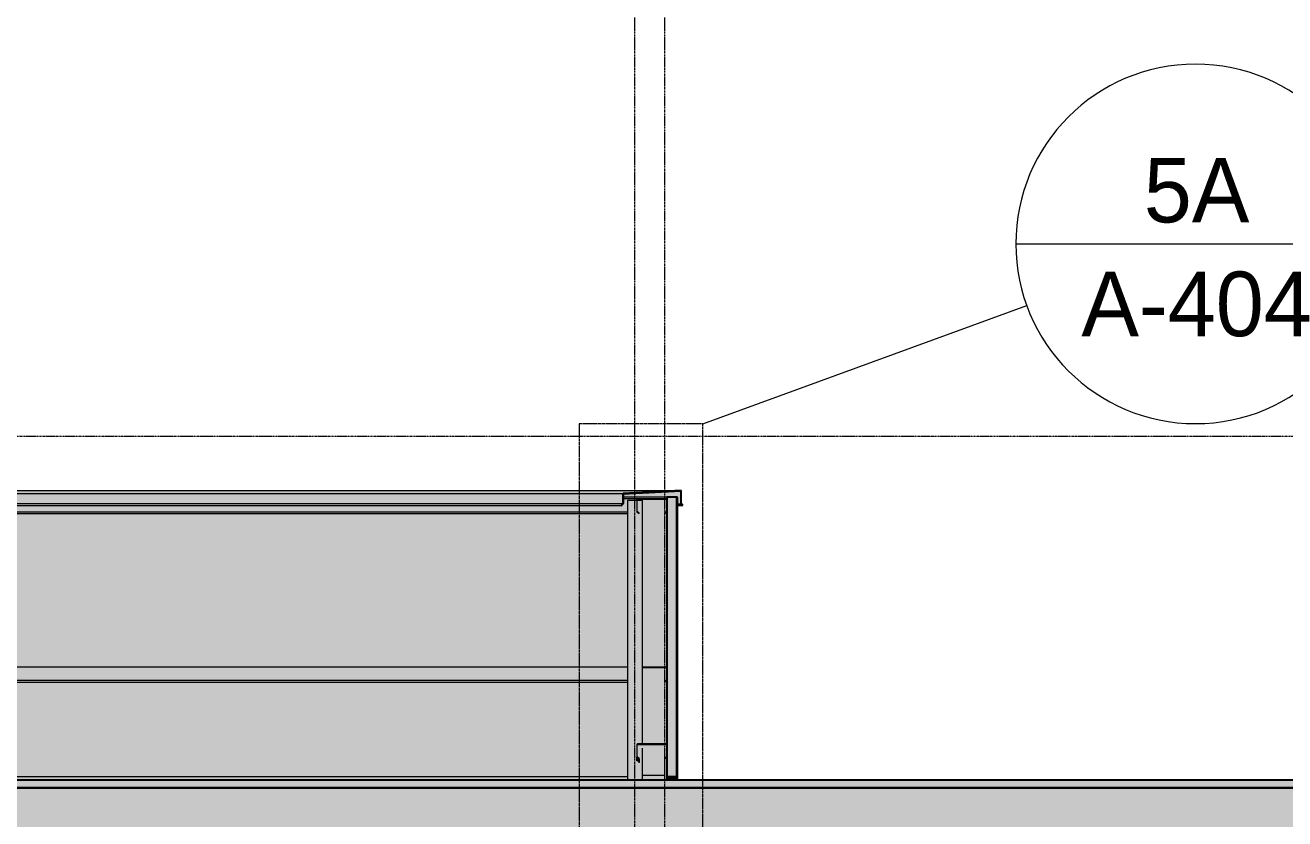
# Model space of a CAD drawing. Header units: inches. Extents: x -23445 to -32, y -314 to 853.
# Drawn here: x -18399.6 to -18063.3, y 155.8 to 367.8 of the extents above; entities that cross this region are included whole.
import ezdxf

# ---------------------------------------------------------------- set-up
doc = ezdxf.new("R2010")
doc.units = ezdxf.units.IN
doc.header["$MEASUREMENT"] = 0
doc.linetypes.add('Dash Dot 3_16_', pattern=[0.3125, 0.1875, -0.0625, 0, -0.0625])
doc.linetypes.add('Grid Line 1_2_', pattern=[0.875, 0.5, -0.125, 0.125, -0.125])
for name, color, linetype, lineweight in [('A-ANNO-SYMB', 150, 'Continuous', 9), ('A-CLNG', 13, 'Continuous', 9), ('A-CLNG-PATT', 13, 'Continuous', 9), ('A-FLOR-LEVL', 51, 'Continuous', 9), ('A-ROOF', 132, 'Continuous', 9), ('A-WALL', 113, 'Continuous', 9), ('S-BEAM', 12, 'Continuous', 9), ('S-COLS', 52, 'Continuous', 9), ('S-GRID', 1, 'Continuous', 9)]:
    doc.layers.add(name, color=color, linetype=linetype, lineweight=lineweight)
doc.styles.add('Century Gothic', font='GOTHIC.TTF', dxfattribs={"height": 17.245342})

# ---------------------------------------------------------------- blocks, each defined once
blk = doc.blocks.new('Girt_C - 8_D-1472943-Building Section - East_West looking South _ Fitness Center')
at = {"layer": 'S-BEAM'}
h = blk.add_hatch(color=256, dxfattribs=at)
h.paths.add_polyline_path([(-26013.04, 237.8), (-25982.89, 237.8), (-25982.89, 239.46), (-26269.14, 239.46), (-26269.14, 237.8), (-26083.23, 237.8)], flags=0)
h.paths.add_polyline_path([(-25693.39, 237.8), (-25693.39, 240.83), (-25690.89, 240.83), (-25690.95, 241.11), (-25694.52, 241.11), (-25694.58, 239.91), (-25695.08, 239.46), (-25978.89, 239.46), (-25978.89, 237.8), (-25694.52, 237.8)], flags=0)
h.paths.add_polyline_path([(-25689.84, 240.83), (-25689.64, 240.83), (-25689.72, 241.11), (-25690.78, 241.11), (-25690.78, 240.83), (-25689.87, 240.83)], flags=0)
h = blk.add_hatch(color=256, dxfattribs=at)
h.paths.add_polyline_path([(-25694.52, 241.2), (-25690.7, 241.27), (-25690.7, 241.3), (-25694.52, 241.27), (-25694.52, 241.2)], flags=0)
h.paths.add_polyline_path([(-25689.64, 241.11), (-25689.64, 241.19), (-25690.78, 241.11)], flags=0)
h = blk.add_hatch(color=256, dxfattribs=at)
h.paths.add_polyline_path([(-26269.14, 237.31), (-25982.89, 237.31), (-25982.89, 237.8), (-26269.14, 237.8)], flags=0)
h.paths.add_polyline_path([(-25693.39, 237.31), (-25693.39, 237.8), (-25978.89, 237.8), (-25978.89, 237.31), (-25697.21, 237.31)], flags=0)
for p, q in [((-25690.7, 241.3), (-25694.52, 241.3)), ((-25689.64, 241.11), (-25689.64, 240.83)), ((-25978.89, 237.8), (-25693.39, 237.8)), ((-25978.89, 237.31), (-25693.39, 237.31))]:
    blk.add_line(p, q, dxfattribs=at)
blk = doc.blocks.new('Girt_C - 8_D-V47-Building Section - East_West looking South _ Fitness Center')
at = {"layer": 'S-BEAM'}
h = blk.add_hatch(color=256, dxfattribs=at)
h.paths.add_polyline_path([(-26269.14, 166.87), (-26217.89, 166.95), (-26217.89, 167.05), (-26269.14, 167.03), (-26269.14, 166.96)], flags=0)
h.paths.add_polyline_path([(-25982.89, 166.87), (-25982.89, 167.05), (-26129.77, 167.01), (-26129.77, 166.87), (-25986.72, 166.87)], flags=0)
h.paths.add_polyline_path([(-25977.95, 166.87), (-25936.87, 166.91), (-25936.87, 167.05), (-25978.89, 167), (-25978.89, 166.87)], flags=0)
h.paths.add_polyline_path([(-25693.39, 166.87), (-25693.39, 167.05), (-25924.87, 166.99), (-25924.87, 166.87), (-25697.21, 166.87)], flags=0)
h = blk.add_hatch(color=256, dxfattribs=at)
h.paths.add_polyline_path([(-25693.39, 166.12), (-25693.39, 166.87), (-25924.87, 166.87), (-25924.87, 166.12), (-25697.21, 166.12)], flags=0)
h.paths.add_polyline_path([(-26258.69, 166.12), (-26217.89, 166.12), (-26217.89, 166.87), (-26269.14, 166.87), (-26269.14, 166.12)], flags=0)
h.paths.add_polyline_path([(-26129.77, 166.12), (-25982.89, 166.12), (-25982.89, 166.87), (-26129.77, 166.87)], flags=0)
h.paths.add_polyline_path([(-25978.89, 166.12), (-25936.87, 166.12), (-25936.87, 166.87), (-25978.89, 166.87)], flags=0)
blk.add_line((-25693.37, 167.05), (-25924.87, 167.05), dxfattribs=at)
blk = doc.blocks.new('Girt_C - 8_D-1405606-Building Section - East_West looking South _ Fitness Center')
at = {"layer": 'S-BEAM'}
h = blk.add_hatch(dxfattribs=at)
h.set_pattern_fill('FP_10', color=256, style=0, pattern_type=2)
h.set_pattern_definition([(45, (-33544.22, 67.247), (-19.00703, 19.00703), []), (45, (-33544.22, 96.047), (-19.00703, 19.00703), [])])
h.paths.add_polyline_path([(-25690.31, 237.31), (-25690.24, 237.4), (-25690.78, 237.85), (-25690.78, 241.11), (-25690.89, 241.11), (-25690.89, 237.8), (-25690.69, 237.63)], flags=0)
h.paths.add_polyline_path([(-25683.46, 237.31), (-25682.89, 237.8), (-25682.89, 241.11), (-25683, 241.11), (-25683, 237.85), (-25683.54, 237.4)], flags=0)
h.paths.add_polyline_path([(-25688.43, 241.19), (-25683.08, 241.19), (-25683.08, 241.3), (-25690.7, 241.3), (-25690.7, 241.19)], flags=0)
at = {"layer": 'S-BEAM', "lineweight": 15}
for p, q in [((-25690.89, 241.11), (-25690.89, 237.8)), ((-25690.78, 237.85), (-25690.78, 241.11)), ((-25683.08, 241.3), (-25690.7, 241.3)), ((-25690.7, 241.19), (-25683.08, 241.19)), ((-25683, 241.11), (-25683, 237.85)), ((-25682.89, 237.8), (-25682.89, 241.11)), ((-25690.89, 237.8), (-25690.31, 237.31)), ((-25690.24, 237.4), (-25690.78, 237.85)), ((-25690.31, 237.31), (-25690.24, 237.4)), ((-25683, 237.85), (-25683.54, 237.4)), ((-25683.54, 237.4), (-25683.46, 237.31)), ((-25683.46, 237.31), (-25682.89, 237.8))]:
    blk.add_line(p, q, dxfattribs=at)
for centre, radius, start, end in [((-25690.7, 241.11), 0.188, 90, 180), ((-25690.7, 241.11), 0.0782, 90, 176.9576), ((-25683.08, 241.11), 0.188, 0, 90), ((-25683.08, 241.11), 0.0782, 2.1227, 90)]:
    blk.add_arc(centre, radius, start, end, dxfattribs=at)
blk = doc.blocks.new('Girt_C - 8_D-1405610-Building Section - East_West looking South _ Fitness Center')
at = {"layer": 'S-BEAM'}
for points in [[(-25690.78, 174.57), (-25690.7, 174.65), (-25690.78, 175.61)], [(-25688.43, 167.35), (-25683.54, 167.35), (-25683.47, 171.95), (-25683.08, 172.35), (-25683.08, 175.69), (-25690.7, 175.68), (-25690.7, 174.65), (-25689.39, 174.55), (-25689.39, 167.35)], [(-25690.32, 170.76), (-25690.32, 171.81), (-25690.89, 172.29), (-25690.89, 171.26)], [(-25690.32, 170.76), (-25690.25, 170.85), (-25690.32, 171.81)], [(-25683.54, 166.12), (-25683.47, 166.12), (-25683.54, 171.9)], [(-25682.89, 166.12), (-25682.89, 172.29), (-25683.47, 171.81), (-25683.47, 166.12)], [(-25683.08, 172.28), (-25683, 172.35), (-25683.08, 172.29)]]:
    blk.add_hatch(color=256, dxfattribs=at).paths.add_polyline_path(points, flags=0)
at = {"layer": 'S-BEAM', "lineweight": 15}
for p, q in [((-25690.89, 175.61), (-25690.89, 172.29)), ((-25690.78, 172.35), (-25690.78, 175.61)), ((-25683.08, 175.8), (-25690.7, 175.8)), ((-25690.7, 175.69), (-25683.08, 175.69)), ((-25683, 175.61), (-25683, 172.35)), ((-25682.89, 172.29), (-25682.89, 175.61)), ((-25690.89, 172.29), (-25690.32, 171.81)), ((-25690.25, 171.9), (-25690.78, 172.35)), ((-25690.32, 171.81), (-25690.25, 171.9)), ((-25683, 172.35), (-25683.54, 171.9)), ((-25683.54, 171.9), (-25683.47, 171.81)), ((-25683.47, 171.81), (-25682.89, 172.29))]:
    blk.add_line(p, q, dxfattribs=at)
at = {"layer": 'S-BEAM'}
for p, q in [((-25690.89, 171.26), (-25690.89, 172.29)), ((-25690.32, 171.81), (-25690.32, 170.76)), ((-25690.25, 171.9), (-25690.25, 170.85)), ((-25683.54, 171.9), (-25683.54, 166.12)), ((-25683.47, 171.81), (-25683.47, 166.12)), ((-25683.54, 167.35), (-25689.39, 167.35))]:
    blk.add_line(p, q, dxfattribs=at)
at = {"layer": 'S-BEAM', "lineweight": 15, "flags": 128}
for points in [[(-25690.7, 175.8), (-25690.77, 175.78), (-25690.84, 175.74), (-25690.88, 175.68), (-25690.89, 175.61)], [(-25690.78, 175.61), (-25690.77, 175.65), (-25690.74, 175.68), (-25690.7, 175.69)], [(-25682.89, 175.61), (-25682.9, 175.68), (-25682.95, 175.74), (-25683.01, 175.78), (-25683.08, 175.8)], [(-25683.08, 175.69), (-25683.04, 175.68), (-25683.01, 175.65), (-25683, 175.61)]]:
    blk.add_lwpolyline(points, dxfattribs=at)
blk = doc.blocks.new('Girt_C - 8_D-V64-Building Section - East_West looking South _ Fitness Center')
at = {"layer": 'S-BEAM'}
h = blk.add_hatch(color=256, dxfattribs=at)
h.paths.add_polyline_path([(-26269.14, 196.11), (-26218.02, 196.19), (-26218.02, 196.3), (-26269.14, 196.27), (-26269.14, 196.2)], flags=0)
h.paths.add_polyline_path([(-26129.77, 196.11), (-26019.64, 196.16), (-26019.64, 196.3), (-26129.77, 196.26), (-26129.77, 196.18)], flags=0)
h.paths.add_polyline_path([(-25933.22, 196.11), (-25693.39, 196.11), (-25693.39, 196.3), (-25933.42, 196.23), (-25933.28, 196.15)], flags=0)
h = blk.add_hatch(color=256, dxfattribs=at)
h.paths.add_polyline_path([(-26269.14, 192.8), (-26218.02, 192.8), (-26218.02, 196.11), (-26269.14, 196.11), (-26269.14, 193.68)], flags=0)
h.paths.add_polyline_path([(-25929.36, 192.8), (-25693.39, 192.8), (-25693.39, 196.11), (-25933.22, 196.11), (-25932.29, 195.54), (-25930.11, 193.68)], flags=0)
h.paths.add_polyline_path([(-26009.52, 192.8), (-26009.52, 193.85), (-26019.64, 193.85), (-26019.64, 196.11), (-26129.77, 196.11), (-26129.77, 192.8), (-26013.04, 192.8)], flags=0)
h = blk.add_hatch(color=256, dxfattribs=at)
h.paths.add_polyline_path([(-25693.39, 192.31), (-25693.39, 192.8), (-25929.36, 192.8), (-25928.95, 192.31), (-25697.21, 192.31)], flags=0)
h.paths.add_polyline_path([(-26258.69, 192.31), (-26218.02, 192.31), (-26218.02, 192.8), (-26269.14, 192.8), (-26269.14, 192.31)], flags=0)
h.paths.add_polyline_path([(-26129.77, 192.31), (-26009.52, 192.31), (-26009.52, 192.8), (-26129.77, 192.8)], flags=0)
for p, q in [((-25693.39, 196.3), (-25933.52, 196.3)), ((-25929.36, 192.8), (-25693.39, 192.8)), ((-25928.95, 192.31), (-25693.39, 192.31))]:
    blk.add_line(p, q, dxfattribs=at)
blk = doc.blocks.new('Girt_C - 8_D-1405611-Building Section - East_West looking South _ Fitness Center')
at = {"layer": 'S-BEAM'}
h = blk.add_hatch(color=256, dxfattribs=at)
h.paths.add_polyline_path([(-25683.46, 192.31), (-25682.89, 192.8), (-25682.89, 196.11), (-25683, 196.11), (-25683, 192.85), (-25683.54, 192.4)], flags=0)
h.paths.add_polyline_path([(-25689.39, 196.19), (-25683.08, 196.19), (-25683.08, 196.3), (-25689.39, 196.28)], flags=0)
for p, q in [((-25683.08, 196.3), (-25689.39, 196.3)), ((-25689.39, 196.19), (-25683.08, 196.19)), ((-25683, 196.11), (-25683, 192.85)), ((-25683, 192.85), (-25683.54, 192.4)), ((-25683.54, 192.4), (-25683.46, 192.31)), ((-25683.46, 192.31), (-25682.89, 192.8))]:
    blk.add_line(p, q, dxfattribs=at)
for radius, start in [(0.188, 0), (0.0782, 2.1227)]:
    blk.add_arc((-25683.08, 196.11), radius, start, 90, dxfattribs=at)
blk = doc.blocks.new('Section - Callout Head-19020-Building Section - East_West looking South _ Fitness Center')
at = {"layer": 'A-ANNO-SYMB'}
blk.add_line((-22215.04, 361.61), (-22119.04, 361.61), dxfattribs=at)
for start, end in [(0, 180), (180, 360)]:
    blk.add_arc((-22167.04, 361.61), 48, start, end, dxfattribs=at)

msp = doc.modelspace()

# ---------------------------------------------------------------- hatches: boundary and pattern name
at = {"layer": 'A-CLNG-PATT'}
h = msp.add_hatch(dxfattribs=at)
h.set_pattern_fill('FP_17', color=256, style=0, pattern_type=2)
h.set_pattern_definition([(161.57, (-33543.261, 68.207), (-7.6802237, -0.0009796), [0, -54.643, 6.067, 0]), (18.43, (-33545.181, 68.207), (-7.6802237, 0.0009796), [0, -54.643, 6.067, 0]), (108.43, (-33543.261, 68.207), (3.8382953, -19.20136532), [18.211, -42.499]), (71.57, (-33545.181, 68.207), (3.8382953, 19.20136532), [18.211, -42.499])])
h.paths.add_polyline_path([(-18814.53, 152.92), (-15344.28, 152.92), (-15344.28, 164.06), (-18814.53, 164.06), (-18814.53, 154.6)], flags=0)
at = {"layer": 'A-ROOF'}
msp.add_hatch(color=256, dxfattribs=at).paths.add_polyline_path([(-18818.03, 164.12), (-15356.53, 164.12), (-15356.53, 166.12), (-18818.03, 166.12), (-18818.03, 164.37)], flags=0)
at = {"layer": 'A-WALL'}
h = msp.add_hatch(color=256, dxfattribs=at)
h.paths.add_polyline_path([(-18831.55, 239.46), (-18831.03, 239.97), (-18831.03, 243.43), (-18815.65, 242.63), (-18815.65, 239.97), (-18815.59, 240), (-18815.59, 242.69), (-18831.09, 243.5), (-18831.09, 240), (-18831.59, 239.5)], flags=0)
h.paths.add_polyline_path([(-18224.01, 239.46), (-18223.97, 239.5), (-18224.47, 240), (-18224.47, 243.5), (-18239.97, 242.69), (-18239.97, 240), (-18239.9, 239.97), (-18239.9, 242.63), (-18224.53, 243.43), (-18224.53, 239.97)], flags=0)
at = {"layer": 'A-WALL', "lineweight": 5}
h = msp.add_hatch(color=256, dxfattribs=at)
h.paths.add_polyline_path([(-18830.53, 242.69), (-18816.79, 242.69), (-18830.53, 243.41), (-18830.53, 242.91)], flags=0)
h.paths.add_polyline_path([(-18815.59, 242.69), (-18239.9, 242.69), (-18225.05, 243.5), (-18829.84, 243.43), (-18815.65, 242.69)], flags=0)
h = msp.add_hatch(color=256, dxfattribs=at)
h.paths.add_polyline_path([(-18540.88, 240), (-18239.97, 240), (-18239.97, 242.69), (-18815.59, 242.63), (-18815.59, 241.75), (-18814.53, 241.75), (-18814.53, 240), (-18558.43, 240)], flags=0)
h.paths.add_polyline_path([(-18830.09, 240), (-18830.09, 241.75), (-18815.65, 241.75), (-18815.65, 242.63), (-18818.03, 242.69), (-18830.53, 242.63), (-18830.53, 240)], flags=0)
for points in [[(-18225.47, 239.97), (-18224.53, 240), (-18224.53, 243.43), (-18239.9, 242.63), (-18239.9, 241.75), (-18225.47, 241.75)], [(-18225.47, 167.12), (-18225.47, 241.75), (-18225.78, 241.75), (-18225.78, 167.12)], [(-18224.01, 239.46), (-18224.53, 239.97), (-18225.47, 239.97), (-18225.47, 239.46), (-18224.47, 239.46)], [(-18228.28, 166.12), (-18225.47, 166.12), (-18225.47, 167.12), (-18228.28, 167.12)]]:
    msp.add_hatch(color=256, dxfattribs=at).paths.add_polyline_path(points, flags=0)
h = msp.add_hatch(color=256, dxfattribs=at)
h.paths.add_polyline_path([(-18830.53, 158.5), (-18830.09, 158.56), (-18830.09, 239.46), (-18830.53, 239.46), (-18830.53, 164.12)], flags=0)
h.paths.add_polyline_path([(-18233.82, 166.12), (-18228.93, 166.12), (-18228.93, 167.35), (-18234.78, 167.35), (-18234.78, 166.12)], flags=0)
h.paths.add_polyline_path([(-18558.43, 167.05), (-18528.28, 167.05), (-18528.28, 167.85), (-18553.34, 167.85), (-18553.34, 181.85), (-18554.9, 181.85), (-18554.9, 192.31), (-18675.15, 192.31), (-18675.15, 167.05), (-18575.98, 167.05)], flags=0)
h.paths.add_polyline_path([(-18804.08, 167.05), (-18763.28, 167.05), (-18763.28, 179.13), (-18763.4, 179.13), (-18763.4, 192.31), (-18814.53, 192.31), (-18814.53, 167.05)], flags=0)
h.paths.add_polyline_path([(-18496.66, 186.98), (-18496.65, 186.98), (-18496.66, 174.14)], flags=0)
h.paths.add_polyline_path([(-18524.28, 167.05), (-18482.26, 167.05), (-18482.26, 180.98), (-18482.46, 182.53), (-18483.06, 183.98), (-18484.01, 185.22), (-18485.44, 186.25), (-18486.7, 186.77), (-18488.25, 186.98), (-18497.65, 186.98), (-18497.65, 181.85), (-18499.22, 181.85), (-18499.22, 167.85), (-18524.28, 167.85)], flags=0)
h.paths.add_polyline_path([(-18435.61, 167.05), (-18238.78, 167.05), (-18238.78, 192.31), (-18474.34, 192.31), (-18473.69, 191.56), (-18472.22, 189.15), (-18471.14, 186.54), (-18470.48, 183.79), (-18470.26, 180.98), (-18470.26, 167.05), (-18453.15, 167.05)], flags=0)
h.paths.add_polyline_path([(-18228.28, 175.61), (-18228.28, 192.8), (-18228.85, 192.31), (-18228.92, 192.4), (-18228.39, 192.85), (-18228.39, 196.11), (-18228.28, 196.19), (-18228.28, 237.8), (-18228.85, 237.31), (-18228.92, 237.4), (-18228.39, 237.85), (-18228.39, 241.11), (-18228.28, 241.19), (-18228.28, 241.75), (-18239.9, 241.75), (-18239.9, 241.3), (-18228.47, 241.3), (-18228.47, 241.19), (-18235.03, 241.11), (-18234.96, 240.83), (-18234.78, 240.83), (-18234.78, 196.3), (-18228.47, 196.3), (-18228.47, 196.19), (-18234.78, 196.11), (-18234.78, 175.8), (-18228.47, 175.8), (-18228.39, 175.61)], flags=0)
h.paths.add_polyline_path([(-18478.91, 196.3), (-18238.78, 196.3), (-18238.78, 237.31), (-18524.28, 237.31), (-18524.28, 222.1), (-18492.53, 222.1), (-18477.78, 214.24), (-18477.78, 208.33), (-18497.65, 199.62), (-18497.65, 198.98), (-18488.24, 198.98), (-18485.25, 198.71), (-18482.69, 198.1), (-18480.08, 197.01)], flags=0)
h.paths.add_polyline_path([(-18814.53, 196.3), (-18763.4, 196.3), (-18763.4, 215.5), (-18763.28, 215.5), (-18763.28, 222.75), (-18675.15, 222.75), (-18675.15, 196.3), (-18565.03, 196.3), (-18565.03, 205.61), (-18569.7, 207.22), (-18571.65, 212.07), (-18554.9, 222.1), (-18528.28, 222.1), (-18528.28, 237.31), (-18814.53, 237.31), (-18814.53, 232.75)], flags=0)
h = msp.add_hatch(color=256, dxfattribs=at)
h.paths.add_polyline_path([(-18532.11, 239.5), (-18240.42, 239.54), (-18239.97, 240), (-18814.53, 240), (-18814.53, 239.5), (-18540.88, 239.5)], flags=0)
h.paths.add_polyline_path([(-18830.09, 239.5), (-18830.09, 240), (-18830.53, 240), (-18830.53, 239.5)], flags=0)
at = {"layer": 'A-WALL'}
msp.add_hatch(color=256, dxfattribs=at).paths.add_polyline_path([(-18225.78, 167.12), (-18225.78, 241.75), (-18228.28, 241.75), (-18228.28, 167.12)], flags=0)
at = {"layer": 'S-COLS', "lineweight": 5}
msp.add_hatch(color=256, dxfattribs=at).paths.add_polyline_path([(-18236.85, 166.12), (-18234.78, 166.12), (-18234.85, 174.59), (-18235.63, 174.64), (-18236.17, 174.57), (-18236.11, 172.29), (-18235.64, 171.81), (-18235.71, 170.76), (-18236.28, 171.26), (-18236.28, 175.61), (-18236.09, 175.69), (-18236.04, 175.8), (-18234.78, 175.8), (-18234.78, 240.83), (-18236.17, 240.83), (-18236.17, 237.85), (-18235.63, 237.4), (-18235.7, 237.31), (-18236.28, 237.85), (-18236.33, 240.83), (-18238.78, 240.83), (-18238.76, 166.12), (-18237.22, 166.12)], flags=0)

# ---------------------------------------------------------------- linework, layer by layer
at = {"layer": 'A-ANNO-SYMB'}
msp.add_line((-18218.67, 261.31), (-18132.2, 292.88), dxfattribs=at)
at = {"layer": 'A-ANNO-SYMB', "linetype": 'Dash Dot 3_16_'}
for p, q in [((-18251.7, 261.31), (-18251.7, -52.26)), ((-18218.67, 261.31), (-18251.7, 261.31)), ((-18218.67, -52.26), (-18218.67, 261.31))]:
    msp.add_line(p, q, dxfattribs=at)
at = {"layer": 'A-CLNG', "lineweight": 25}
msp.add_line((-15356.09, 164.06), (-18814.53, 164.06), dxfattribs=at)
at = {"layer": 'A-FLOR-LEVL', "linetype": 'Grid Line 1_2_'}
msp.add_line((-19102.71, 258), (-13613.95, 258), dxfattribs=at)
at = {"layer": 'A-ROOF', "lineweight": 25}
for p, q in [((-15356.53, 166.12), (-18818.03, 166.12)), ((-18814.53, 164.12), (-15356.53, 164.12))]:
    msp.add_line(p, q, dxfattribs=at)
at = {"layer": 'A-WALL'}
for p, q in [((-18830.53, 243.5), (-18224.47, 243.5)), ((-18815.59, 242.69), (-18239.97, 242.69)), ((-18814.53, 240), (-18239.97, 240)), ((-18814.53, 239.5), (-18240.47, 239.5)), ((-18814.53, 239.46), (-18240.42, 239.46)), ((-18228.28, 241.75), (-18239.9, 241.75)), ((-18225.78, 241.75), (-18225.78, 167.12)), ((-18225.47, 239.97), (-18224.53, 239.97)), ((-18225.47, 239.46), (-18224.01, 239.46)), ((-18228.28, 166.12), (-18228.28, 167.12)), ((-18225.47, 167.12), (-18225.47, 166.12))]:
    msp.add_line(p, q, dxfattribs=at)
at = {"layer": 'A-WALL', "lineweight": 25}
for p, q in [((-18224.47, 243.5), (-18239.97, 242.69)), ((-18239.97, 242.69), (-18239.97, 240)), ((-18239.9, 242.63), (-18224.53, 243.43)), ((-18239.9, 239.97), (-18239.9, 242.63)), ((-18224.53, 243.43), (-18224.53, 239.97)), ((-18224.47, 240), (-18224.47, 243.5)), ((-18239.97, 240), (-18240.47, 239.5)), ((-18240.47, 239.5), (-18240.42, 239.46)), ((-18240.42, 239.46), (-18239.9, 239.97)), ((-18228.28, 241.75), (-18228.28, 167.12)), ((-18225.47, 241.75), (-18228.28, 241.75)), ((-18225.47, 167.12), (-18225.47, 241.75)), ((-18224.53, 239.97), (-18224.01, 239.46)), ((-18223.97, 239.5), (-18224.47, 240)), ((-18224.01, 239.46), (-18223.97, 239.5)), ((-18228.28, 167.12), (-18225.47, 167.12))]:
    msp.add_line(p, q, dxfattribs=at)
at = {"layer": 'S-COLS'}
for p, q in [((-18238.78, 240.83), (-18238.78, 166.12)), ((-18236.33, 240.83), (-18238.78, 240.83)), ((-18234.78, 240.83), (-18236.16, 240.83)), ((-18234.78, 175.8), (-18234.78, 240.83)), ((-18234.78, 166.12), (-18234.78, 174.63))]:
    msp.add_line(p, q, dxfattribs=at)
at = {"layer": 'S-GRID', "linetype": 'Grid Line 1_2_'}
for p, q in [((-18236.78, -273.16), (-18236.78, 671.89)), ((-18236.78, -273.16), (-18236.78, 671.89)), ((-18228.78, -273.16), (-18228.78, 671.89))]:
    msp.add_line(p, q, dxfattribs=at)

# ---------------------------------------------------------------- block references
at = {"layer": 'A-ANNO-SYMB'}
msp.add_blockref('Section - Callout Head-19020-Building Section - East_West looking South _ Fitness Center', (4079.93, -52.27), dxfattribs=at)
at = {"layer": 'S-BEAM'}
for name in ['Girt_C - 8_D-1472943-Building Section - East_West looking South _ Fitness Center', 'Girt_C - 8_D-1405606-Building Section - East_West looking South _ Fitness Center', 'Girt_C - 8_D-V64-Building Section - East_West looking South _ Fitness Center', 'Girt_C - 8_D-1405611-Building Section - East_West looking South _ Fitness Center', 'Girt_C - 8_D-1405610-Building Section - East_West looking South _ Fitness Center', 'Girt_C - 8_D-V47-Building Section - East_West looking South _ Fitness Center']:
    msp.add_blockref(name, (7454.61, 0), dxfattribs=at)

# ---------------------------------------------------------------- texts
at = {"layer": 'A-ANNO-SYMB', "char_height": 17.245, "attachment_point": 2, "line_spacing_factor": 0.984117, "style": 'Century Gothic'}
for s, insert, width in [('5A', (-18086.83, 332.33), 36.936), ('A-404', (-18086.83, 301.94), 77.76)]:
    msp.add_mtext(s, dxfattribs=dict(at, insert=insert, width=width))

doc.saveas('drawing.dxf')
